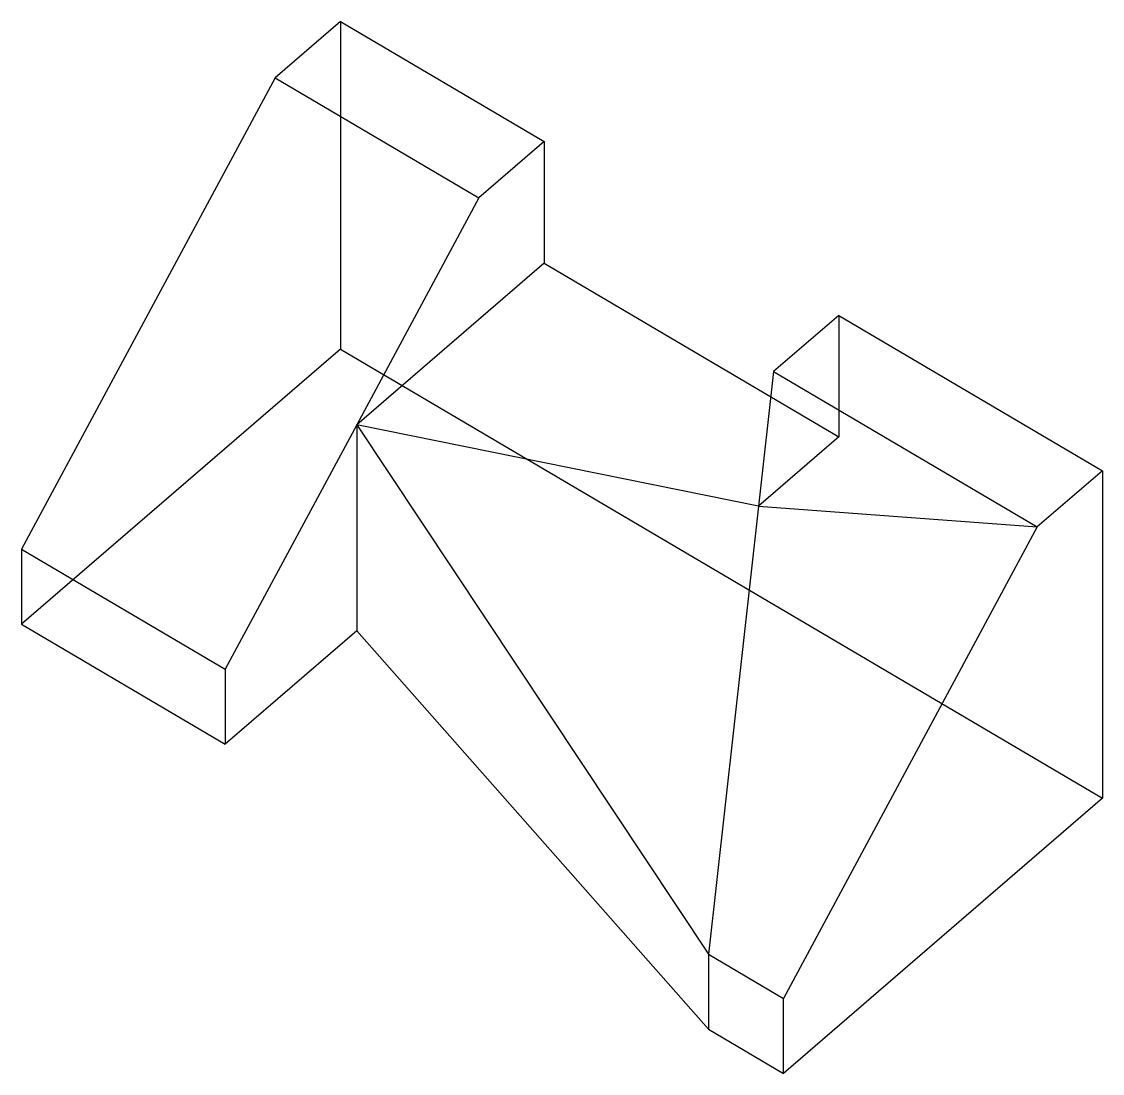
# Model space of a CAD drawing. Extents: x 158 to 265, y 69 to 173.
import ezdxf

# ---------------------------------------------------------------- set-up
doc = ezdxf.new("R2010")
doc.units = 0
doc.header["$MEASUREMENT"] = 0
doc.layers.get('0').update_dxf_attribs({"linetype": 'CONTINUOUS'})
doc.layers.add('1', color=7, linetype='CONTINUOUS')

msp = doc.modelspace()

# ---------------------------------------------------------------- linework, layer by layer
at = {"color": 7, "linetype": 'CONTINUOUS'}
for p, q in [((189.253576, 172.808577), (182.810256, 167.246066)), ((189.253576, 172.808577), (189.253576, 140.451078)), ((189.253576, 172.808577), (209.377614, 160.94682)), ((182.810256, 167.246066), (157.738651, 120.655268)), ((182.810256, 167.246066), (202.934295, 155.384309)), ((209.377614, 160.94682), (202.934295, 155.384309)), ((209.377614, 160.94682), (209.377614, 148.941289)), ((202.934295, 155.384309), (190.868562, 132.962445)), ((209.377614, 148.941289), (190.868562, 132.962445)), ((209.377614, 148.941289), (238.508004, 131.770898)), ((238.508004, 143.776429), (232.064684, 138.213918)), ((238.508004, 143.776429), (264.557121, 128.422239)), ((238.508004, 143.776429), (238.508004, 131.770898)), ((189.253576, 140.451078), (157.738651, 113.244279)), ((189.253576, 140.451078), (264.557121, 96.06474)), ((232.064684, 138.213918), (230.57543, 124.922716)), ((232.064684, 138.213918), (258.113801, 122.859728)), ((230.57543, 124.922716), (190.868562, 132.962445)), ((190.868562, 132.962445), (225.614429, 80.647096)), ((190.868562, 132.962445), (190.868562, 112.610477)), ((238.508004, 131.770898), (230.57543, 124.922716)), ((264.557121, 128.422239), (258.113801, 122.859728)), ((264.557121, 128.422239), (264.557121, 96.06474)), ((230.57543, 124.922716), (225.614429, 80.647096)), ((230.57543, 124.922716), (258.113801, 122.859728)), ((258.113801, 122.859728), (233.042196, 76.26893)), ((157.738651, 120.655268), (157.738651, 113.244279)), ((157.738651, 120.655268), (177.862689, 108.793511)), ((157.738651, 113.244279), (177.862689, 101.382522)), ((190.868562, 112.610477), (177.862689, 101.382522)), ((190.868562, 112.610477), (225.614429, 73.236106)), ((177.862689, 108.793511), (177.862689, 101.382522)), ((264.557121, 96.06474), (233.042196, 68.857941)), ((225.614429, 80.647096), (225.614429, 73.236106)), ((225.614429, 80.647096), (233.042196, 76.26893)), ((233.042196, 68.857941), (233.042196, 76.26893)), ((225.614429, 73.236106), (233.042196, 68.857941))]:
    msp.add_line(p, q, dxfattribs=at)
at = {"layer": '1', "color": 7, "linetype": 'CONTINUOUS'}
msp.add_line((190.868562, 132.962445), (177.862689, 108.793511), dxfattribs=at)

doc.saveas('drawing.dxf')
